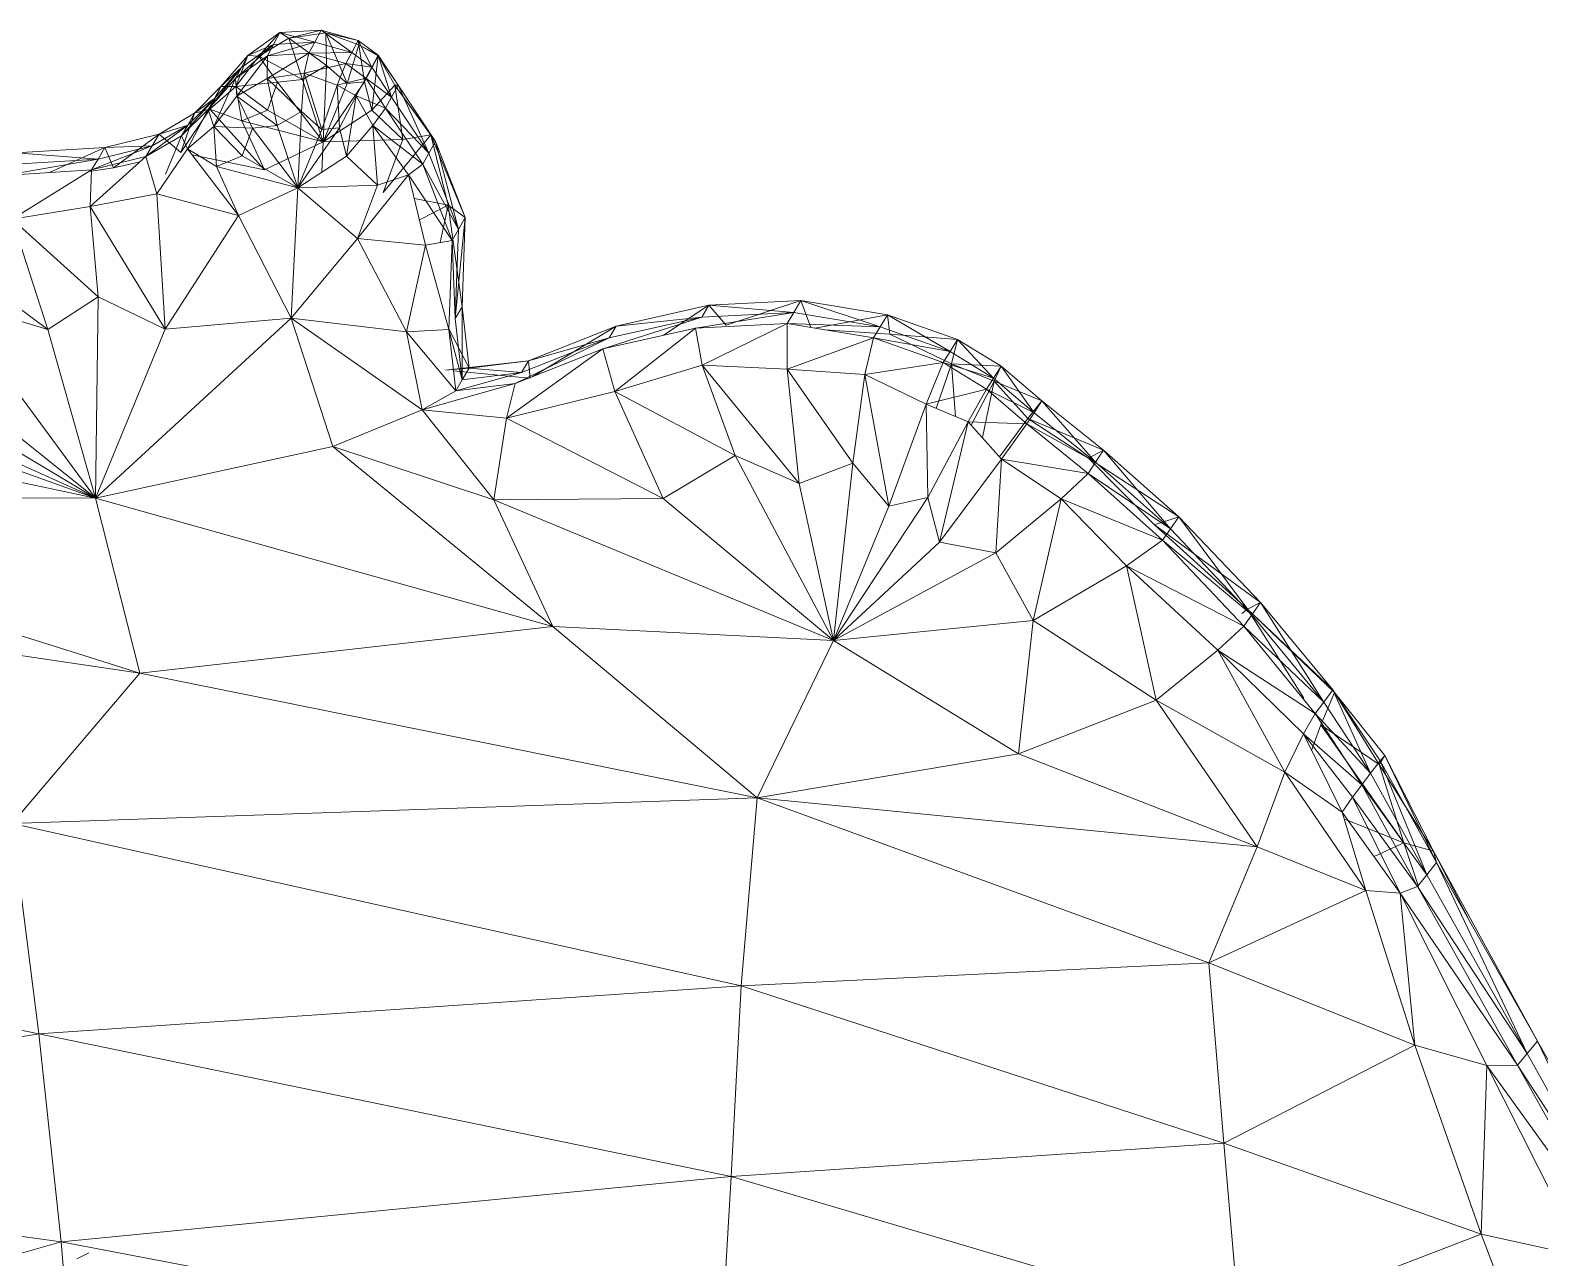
# Model space of a CAD drawing. Header units: millimetres. Extents: x -8546 to 211781, y -3000 to 31870.
# Drawn here: x -4238.7 to -4166, y 3037.6 to 3096.6 of the extents above; entities that cross this region are included whole.
import ezdxf

# ---------------------------------------------------------------- set-up
doc = ezdxf.new("R2010")
doc.units = ezdxf.units.MM
doc.layers.add('G-IMPT', color=8, linetype='Continuous', lineweight=9)
doc.layers.add('I-FURN', color=30, linetype='Continuous', lineweight=9)

# ---------------------------------------------------------------- blocks, each defined once
blk = doc.blocks.new('Artificial banana plant 1500mm - Family 4__C1-728657-Begane grond')
at = {"layer": 'G-IMPT'}
for p, q in [((186.118, 439.642), (184.58, 438.534)), ((186.118, 439.642), (184.58, 438.534)), ((186.118, 439.642), (185.097, 438.511)), ((186.118, 439.642), (185.097, 438.511)), ((186.547, 439.374), (185.097, 438.511)), ((186.547, 439.374), (185.097, 438.511)), ((186.118, 439.642), (185.809, 439.067)), ((186.118, 439.642), (185.809, 439.067)), ((188.102, 439.759), (186.118, 439.642)), ((188.102, 439.759), (186.118, 439.642)), ((187.794, 439.184), (186.118, 439.642)), ((187.794, 439.184), (186.118, 439.642)), ((186.118, 439.642), (186.547, 439.374)), ((186.118, 439.642), (186.547, 439.374)), ((188.102, 439.759), (186.547, 439.374)), ((188.102, 439.759), (186.547, 439.374)), ((188.324, 439.633), (186.547, 439.374)), ((188.324, 439.633), (186.547, 439.374)), ((186.547, 439.374), (188.351, 438.065)), ((186.547, 439.374), (188.351, 438.065)), ((186.547, 439.374), (187.197, 437.386)), ((186.547, 439.374), (187.197, 437.386)), ((188.102, 439.759), (187.794, 439.184)), ((188.102, 439.759), (187.794, 439.184)), ((189.888, 439.265), (188.102, 439.759)), ((189.888, 439.265), (188.102, 439.759)), ((189.579, 438.691), (188.102, 439.759)), ((189.579, 438.691), (188.102, 439.759)), ((188.102, 439.759), (188.324, 439.633)), ((188.102, 439.759), (188.324, 439.633)), ((189.888, 439.265), (188.324, 439.633)), ((189.888, 439.265), (188.324, 439.633)), ((189.911, 439.046), (188.324, 439.633)), ((189.911, 439.046), (188.324, 439.633)), ((188.324, 439.633), (189.343, 437.2)), ((188.324, 439.633), (189.343, 437.2)), ((188.324, 439.633), (188.351, 438.065)), ((188.324, 439.633), (188.351, 438.065)), ((189.888, 439.265), (189.579, 438.691)), ((189.888, 439.265), (189.579, 438.691)), ((190.843, 438.557), (189.888, 439.265)), ((190.843, 438.557), (189.888, 439.265)), ((190.533, 437.982), (189.888, 439.265)), ((190.533, 437.982), (189.888, 439.265)), ((189.888, 439.265), (189.911, 439.046)), ((189.888, 439.265), (189.911, 439.046)), ((184.58, 438.534), (183.279, 437.043)), ((184.58, 438.534), (183.279, 437.043)), ((183.978, 437.43), (185.809, 439.067)), ((183.978, 437.43), (185.809, 439.067)), ((183.978, 437.43), (185.522, 438.532)), ((183.978, 437.43), (185.522, 438.532)), ((184.58, 438.534), (184.003, 437.055)), ((184.58, 438.534), (184.003, 437.055)), ((185.522, 438.532), (184.042, 436.578)), ((185.522, 438.532), (184.042, 436.578)), ((184.268, 437.963), (185.809, 439.067)), ((185.809, 439.067), (184.268, 437.963)), ((184.58, 438.534), (184.268, 437.963)), ((184.58, 438.534), (184.268, 437.963)), ((185.809, 439.067), (184.58, 438.534)), ((185.809, 439.067), (184.58, 438.534)), ((184.58, 438.534), (185.097, 438.511)), ((184.58, 438.534), (185.097, 438.511)), ((187.507, 438.649), (185.5, 437.438)), ((187.507, 438.649), (185.5, 437.438)), ((185.522, 438.532), (185.5, 437.438)), ((185.522, 438.532), (185.5, 437.438)), ((185.522, 438.532), (187.794, 439.184)), ((185.522, 438.532), (187.794, 439.184)), ((185.809, 439.067), (185.522, 438.532)), ((185.809, 439.067), (185.522, 438.532)), ((185.522, 438.532), (187.507, 438.649)), ((185.522, 438.532), (187.507, 438.649)), ((185.809, 439.067), (187.794, 439.184)), ((187.794, 439.184), (185.809, 439.067)), ((187.507, 438.649), (187.279, 437.693)), ((187.507, 438.649), (187.279, 437.693)), ((187.794, 439.184), (187.507, 438.649)), ((187.794, 439.184), (187.507, 438.649)), ((187.507, 438.649), (189.579, 438.691)), ((187.507, 438.649), (189.579, 438.691)), ((187.507, 438.649), (189.292, 438.157)), ((187.507, 438.649), (189.292, 438.157)), ((187.794, 439.184), (189.579, 438.691)), ((189.579, 438.691), (187.794, 439.184)), ((189.579, 438.691), (189.292, 438.157)), ((189.579, 438.691), (189.292, 438.157)), ((189.911, 439.046), (189.343, 437.2)), ((189.911, 439.046), (189.343, 437.2)), ((189.579, 438.691), (190.533, 437.982)), ((190.533, 437.982), (189.579, 438.691)), ((190.843, 438.557), (189.911, 439.046)), ((190.843, 438.557), (189.911, 439.046)), ((190.838, 438.531), (189.911, 439.046)), ((190.838, 438.531), (189.911, 439.046)), ((189.911, 439.046), (190.182, 437.268)), ((189.911, 439.046), (190.182, 437.268)), ((190.838, 438.531), (190.182, 437.268)), ((190.838, 438.531), (190.182, 437.268)), ((190.843, 438.557), (190.533, 437.982)), ((190.843, 438.557), (190.533, 437.982)), ((190.838, 438.531), (190.535, 435.904)), ((190.838, 438.531), (190.535, 435.904)), ((190.843, 438.557), (190.838, 438.531)), ((190.843, 438.557), (190.838, 438.531)), ((191.803, 437.112), (190.838, 438.531)), ((191.803, 437.112), (190.838, 438.531)), ((191.647, 437.107), (190.838, 438.531)), ((191.647, 437.107), (190.838, 438.531)), ((191.803, 437.112), (190.843, 438.557)), ((191.803, 437.112), (190.843, 438.557)), ((191.491, 436.541), (190.843, 438.557)), ((191.491, 436.541), (190.843, 438.557)), ((182.67, 435.944), (184.268, 437.963)), ((182.67, 435.944), (184.268, 437.963)), ((182.964, 436.473), (184.268, 437.963)), ((184.268, 437.963), (182.964, 436.473)), ((184.268, 437.963), (183.279, 437.043)), ((184.268, 437.963), (183.279, 437.043)), ((184.268, 437.963), (183.978, 437.43)), ((184.268, 437.963), (183.978, 437.43)), ((185.097, 438.511), (184.003, 437.055)), ((185.097, 438.511), (184.003, 437.055)), ((185.097, 438.511), (187.197, 437.386)), ((185.097, 438.511), (187.197, 437.386)), ((185.097, 438.511), (186.007, 437.251)), ((185.097, 438.511), (186.007, 437.251)), ((188.351, 438.065), (187.197, 437.386)), ((188.351, 438.065), (187.197, 437.386)), ((189.292, 438.157), (187.279, 437.693)), ((189.292, 438.157), (187.279, 437.693)), ((188.351, 438.065), (188.204, 434.386)), ((188.351, 438.065), (188.204, 434.386)), ((189.343, 437.2), (188.351, 438.065)), ((189.343, 437.2), (188.351, 438.065)), ((189.292, 438.157), (188.865, 437.11)), ((189.292, 438.157), (188.865, 437.11)), ((189.292, 438.157), (190.533, 437.982)), ((189.292, 438.157), (190.533, 437.982)), ((189.292, 438.157), (190.245, 437.451)), ((189.292, 438.157), (190.245, 437.451)), ((190.533, 437.982), (190.245, 437.451)), ((190.533, 437.982), (190.245, 437.451)), ((190.533, 437.982), (191.491, 436.541)), ((191.491, 436.541), (190.533, 437.982)), ((182.67, 435.944), (183.978, 437.43)), ((182.67, 435.944), (183.978, 437.43)), ((183.978, 437.43), (182.937, 435.132)), ((183.978, 437.43), (182.937, 435.132)), ((183.978, 437.43), (184.042, 436.578)), ((183.978, 437.43), (184.042, 436.578)), ((184.003, 437.055), (186.007, 437.251)), ((184.003, 437.055), (186.007, 437.251)), ((184.042, 436.578), (185.5, 437.438)), ((184.042, 436.578), (185.5, 437.438)), ((185.5, 437.438), (187.279, 437.693)), ((185.5, 437.438), (187.279, 437.693)), ((185.5, 437.438), (185.988, 435.176)), ((185.5, 437.438), (185.988, 435.176)), ((185.5, 437.438), (187.147, 435.851)), ((185.5, 437.438), (187.147, 435.851)), ((186.007, 437.251), (185.526, 435.916)), ((186.007, 437.251), (185.526, 435.916)), ((187.197, 437.386), (186.007, 437.251)), ((187.197, 437.386), (186.007, 437.251)), ((186.007, 437.251), (188.204, 434.386)), ((186.007, 437.251), (188.204, 434.386)), ((187.279, 437.693), (187.147, 435.851)), ((187.279, 437.693), (187.147, 435.851)), ((187.197, 437.386), (188.204, 434.386)), ((187.197, 437.386), (188.204, 434.386)), ((187.279, 437.693), (188.865, 437.11)), ((187.279, 437.693), (188.865, 437.11)), ((187.279, 437.693), (188.135, 434.986)), ((187.279, 437.693), (188.135, 434.986)), ((188.865, 437.11), (188.135, 434.986)), ((188.865, 437.11), (188.135, 434.986)), ((190.182, 437.268), (188.204, 434.386)), ((190.182, 437.268), (188.204, 434.386)), ((189.343, 437.2), (188.204, 434.386)), ((189.343, 437.2), (188.204, 434.386)), ((190.245, 437.451), (188.865, 437.11)), ((190.245, 437.451), (188.865, 437.11)), ((188.865, 437.11), (189.789, 436.596)), ((188.865, 437.11), (189.789, 436.596)), ((188.865, 437.11), (188.976, 435.057)), ((188.865, 437.11), (188.976, 435.057)), ((190.182, 437.268), (189.343, 437.2)), ((190.182, 437.268), (189.343, 437.2)), ((190.245, 437.451), (189.789, 436.596)), ((190.245, 437.451), (189.789, 436.596)), ((190.535, 435.904), (190.182, 437.268)), ((190.535, 435.904), (190.182, 437.268)), ((190.245, 437.451), (191.491, 436.541)), ((190.245, 437.451), (191.491, 436.541)), ((190.245, 437.451), (191.201, 436.008)), ((190.245, 437.451), (191.201, 436.008)), ((191.647, 437.107), (190.535, 435.904)), ((191.647, 437.107), (190.535, 435.904)), ((191.803, 437.112), (191.491, 436.541)), ((191.803, 437.112), (191.491, 436.541)), ((191.803, 437.112), (191.647, 437.107)), ((191.803, 437.112), (191.647, 437.107)), ((193.601, 434.409), (191.647, 437.107)), ((193.601, 434.409), (191.647, 437.107)), ((193.372, 434.728), (191.647, 437.107)), ((193.372, 434.728), (191.647, 437.107)), ((191.647, 437.107), (192.029, 434.505)), ((191.647, 437.107), (192.029, 434.505)), ((193.601, 434.409), (191.803, 437.112)), ((193.601, 434.409), (191.803, 437.112)), ((193.285, 433.836), (191.803, 437.112)), ((193.285, 433.836), (191.803, 437.112)), ((181.391, 434.672), (182.964, 436.473)), ((181.391, 434.672), (182.964, 436.473)), ((181.688, 435.196), (182.964, 436.473)), ((182.964, 436.473), (181.688, 435.196)), ((183.279, 437.043), (182.007, 435.764)), ((183.279, 437.043), (182.007, 435.764)), ((182.964, 436.473), (182.007, 435.764)), ((182.964, 436.473), (182.007, 435.764)), ((182.964, 436.473), (182.67, 435.944)), ((182.964, 436.473), (182.67, 435.944)), ((184.003, 437.055), (182.742, 435.962)), ((184.003, 437.055), (182.742, 435.962)), ((183.279, 437.043), (182.742, 435.962)), ((183.279, 437.043), (182.742, 435.962)), ((182.937, 435.132), (184.042, 436.578)), ((182.937, 435.132), (184.042, 436.578)), ((183.279, 437.043), (182.964, 436.473)), ((183.279, 437.043), (182.964, 436.473)), ((183.279, 437.043), (184.003, 437.055)), ((183.279, 437.043), (184.003, 437.055)), ((184.003, 437.055), (185.526, 435.916)), ((184.003, 437.055), (185.526, 435.916)), ((184.003, 437.055), (184.293, 435.392)), ((184.003, 437.055), (184.293, 435.392)), ((184.042, 436.578), (184.794, 435.043)), ((184.042, 436.578), (184.794, 435.043)), ((184.042, 436.578), (185.988, 435.176)), ((184.042, 436.578), (185.988, 435.176)), ((189.789, 436.596), (188.976, 435.057)), ((189.789, 436.596), (188.976, 435.057)), ((189.789, 436.596), (189.321, 433.696)), ((189.789, 436.596), (189.321, 433.696)), ((191.201, 436.008), (189.789, 436.596)), ((191.201, 436.008), (189.789, 436.596)), ((189.789, 436.596), (190.592, 435.174)), ((189.789, 436.596), (190.592, 435.174)), ((191.491, 436.541), (191.201, 436.008)), ((191.491, 436.541), (191.201, 436.008)), ((191.491, 436.541), (193.285, 433.836)), ((193.285, 433.836), (191.491, 436.541)), ((182.007, 435.764), (180.302, 434.76)), ((182.007, 435.764), (180.302, 434.76)), ((182.742, 435.962), (181.356, 433.876)), ((182.742, 435.962), (181.356, 433.876)), ((182.007, 435.764), (181.356, 433.876)), ((182.007, 435.764), (181.356, 433.876)), ((181.391, 434.672), (182.67, 435.944)), ((181.391, 434.672), (182.67, 435.944)), ((182.67, 435.944), (181.665, 434.05)), ((182.67, 435.944), (181.665, 434.05)), ((182.007, 435.764), (181.688, 435.196)), ((182.007, 435.764), (181.688, 435.196)), ((182.007, 435.764), (182.742, 435.962)), ((182.007, 435.764), (182.742, 435.962)), ((182.67, 435.944), (182.937, 435.132)), ((182.67, 435.944), (182.937, 435.132)), ((182.742, 435.962), (184.293, 435.392)), ((182.742, 435.962), (184.293, 435.392)), ((182.742, 435.962), (185.374, 433.033)), ((182.742, 435.962), (185.374, 433.033)), ((185.526, 435.916), (184.293, 435.392)), ((185.526, 435.916), (184.293, 435.392)), ((185.526, 435.916), (188.204, 434.386)), ((185.526, 435.916), (188.204, 434.386)), ((185.988, 435.176), (187.147, 435.851)), ((185.988, 435.176), (187.147, 435.851)), ((187.147, 435.851), (186.978, 432.179)), ((187.147, 435.851), (186.978, 432.179)), ((187.147, 435.851), (188.135, 434.986)), ((187.147, 435.851), (188.135, 434.986)), ((190.535, 435.904), (188.204, 434.386)), ((190.535, 435.904), (188.204, 434.386)), ((192.029, 434.505), (190.535, 435.904)), ((192.029, 434.505), (190.535, 435.904)), ((191.201, 436.008), (190.592, 435.174)), ((191.201, 436.008), (190.592, 435.174)), ((191.201, 436.008), (193.285, 433.836)), ((191.201, 436.008), (193.285, 433.836)), ((191.201, 436.008), (192.992, 433.305)), ((191.201, 436.008), (192.992, 433.305)), ((179.672, 433.678), (181.688, 435.196)), ((179.672, 433.678), (181.688, 435.196)), ((179.972, 434.199), (181.688, 435.196)), ((181.688, 435.196), (179.972, 434.199)), ((181.688, 435.196), (180.302, 434.76)), ((181.688, 435.196), (180.302, 434.76)), ((181.688, 435.196), (181.391, 434.672)), ((181.688, 435.196), (181.391, 434.672)), ((181.665, 434.05), (182.937, 435.132)), ((181.665, 434.05), (182.937, 435.132)), ((182.937, 435.132), (183.062, 433.2)), ((182.937, 435.132), (183.062, 433.2)), ((182.937, 435.132), (184.303, 433.714)), ((182.937, 435.132), (184.303, 433.714)), ((182.937, 435.132), (184.794, 435.043)), ((182.937, 435.132), (184.794, 435.043)), ((184.293, 435.392), (185.374, 433.033)), ((184.293, 435.392), (185.374, 433.033)), ((184.293, 435.392), (188.204, 434.386)), ((184.293, 435.392), (188.204, 434.386)), ((184.303, 433.714), (184.794, 435.043)), ((184.303, 433.714), (184.794, 435.043)), ((184.794, 435.043), (185.988, 435.176)), ((184.794, 435.043), (185.988, 435.176)), ((184.794, 435.043), (186.978, 432.179)), ((184.794, 435.043), (186.978, 432.179)), ((185.988, 435.176), (186.978, 432.179)), ((185.988, 435.176), (186.978, 432.179)), ((188.976, 435.057), (186.978, 432.179)), ((188.976, 435.057), (186.978, 432.179)), ((188.135, 434.986), (186.978, 432.179)), ((188.135, 434.986), (186.978, 432.179)), ((188.135, 434.986), (188.976, 435.057)), ((188.135, 434.986), (188.976, 435.057)), ((188.976, 435.057), (189.321, 433.696)), ((188.976, 435.057), (189.321, 433.696)), ((190.592, 435.174), (189.321, 433.696)), ((190.592, 435.174), (189.321, 433.696)), ((192.992, 433.305), (190.592, 435.174)), ((192.992, 433.305), (190.592, 435.174)), ((190.592, 435.174), (192.305, 432.799)), ((190.592, 435.174), (192.305, 432.799)), ((190.592, 435.174), (190.809, 432.303)), ((190.592, 435.174), (190.809, 432.303)), ((177.062, 433.041), (179.972, 434.199)), ((177.062, 433.041), (179.972, 434.199)), ((177.372, 433.556), (179.972, 434.199)), ((179.972, 434.199), (177.372, 433.556)), ((180.302, 434.76), (177.702, 434.109)), ((180.302, 434.76), (177.702, 434.109)), ((179.972, 434.199), (177.702, 434.109)), ((179.972, 434.199), (177.702, 434.109)), ((180.302, 434.76), (178.112, 433.134)), ((180.302, 434.76), (178.112, 433.134)), ((179.672, 433.678), (181.391, 434.672)), ((179.672, 433.678), (181.391, 434.672)), ((179.972, 434.199), (179.672, 433.678)), ((179.972, 434.199), (179.672, 433.678)), ((180.302, 434.76), (179.972, 434.199)), ((180.302, 434.76), (179.972, 434.199)), ((180.302, 434.76), (181.356, 433.876)), ((180.302, 434.76), (181.356, 433.876)), ((181.391, 434.672), (180.608, 432.835)), ((181.391, 434.672), (180.608, 432.835)), ((181.391, 434.672), (181.665, 434.05)), ((181.391, 434.672), (181.665, 434.05)), ((185.374, 433.033), (188.204, 434.386)), ((185.374, 433.033), (188.204, 434.386)), ((188.139, 432.931), (188.204, 434.386)), ((188.139, 432.931), (188.204, 434.386)), ((192.029, 434.505), (188.204, 434.386)), ((192.029, 434.505), (188.204, 434.386)), ((193.372, 434.728), (191.084, 431.948)), ((193.372, 434.728), (191.084, 431.948)), ((191.084, 431.948), (192.029, 434.505)), ((191.084, 431.948), (192.029, 434.505)), ((193.372, 434.728), (192.029, 434.505)), ((193.372, 434.728), (192.029, 434.505)), ((193.601, 434.409), (193.285, 433.836)), ((193.601, 434.409), (193.285, 433.836)), ((193.601, 434.409), (193.372, 434.728)), ((193.601, 434.409), (193.372, 434.728)), ((195.027, 430.747), (193.372, 434.728)), ((195.027, 430.747), (193.372, 434.728)), ((194.209, 431.344), (193.372, 434.728)), ((194.209, 431.344), (193.372, 434.728)), ((195.027, 430.747), (193.601, 434.409)), ((195.027, 430.747), (193.601, 434.409)), ((194.706, 430.177), (193.601, 434.409)), ((194.706, 430.177), (193.601, 434.409)), ((172.842, 432.771), (177.372, 433.556)), ((172.842, 432.771), (177.372, 433.556)), ((173.112, 433.292), (177.372, 433.556)), ((177.372, 433.556), (173.112, 433.292)), ((177.702, 434.109), (173.412, 433.853)), ((177.702, 434.109), (173.412, 433.853)), ((177.372, 433.556), (173.412, 433.853)), ((177.372, 433.556), (173.412, 433.853)), ((177.702, 434.109), (175.039, 432.912)), ((177.702, 434.109), (175.039, 432.912)), ((179.672, 433.678), (176.992, 431.268)), ((179.672, 433.678), (176.992, 431.268)), ((177.062, 433.041), (179.672, 433.678)), ((177.062, 433.041), (179.672, 433.678)), ((177.372, 433.556), (177.062, 433.041)), ((177.372, 433.556), (177.062, 433.041)), ((177.702, 434.109), (177.372, 433.556)), ((177.702, 434.109), (177.372, 433.556)), ((177.702, 434.109), (178.112, 433.134)), ((177.702, 434.109), (178.112, 433.134)), ((179.672, 433.678), (180.202, 431.883)), ((179.672, 433.678), (180.202, 431.883)), ((180.202, 431.883), (181.665, 434.05)), ((180.202, 431.883), (181.665, 434.05)), ((181.665, 434.05), (184.131, 430.841)), ((181.665, 434.05), (184.131, 430.841)), ((181.665, 434.05), (183.062, 433.2)), ((181.665, 434.05), (183.062, 433.2)), ((181.883, 433.766), (185.374, 433.033)), ((181.883, 433.766), (185.374, 433.033)), ((183.062, 433.2), (184.303, 433.714)), ((183.062, 433.2), (184.303, 433.714)), ((184.303, 433.714), (186.978, 432.179)), ((184.303, 433.714), (186.978, 432.179)), ((189.321, 433.696), (186.978, 432.179)), ((189.321, 433.696), (186.978, 432.179)), ((189.321, 433.696), (190.809, 432.303)), ((189.321, 433.696), (190.809, 432.303)), ((193.285, 433.836), (192.992, 433.305)), ((193.285, 433.836), (192.992, 433.305)), ((193.285, 433.836), (194.706, 430.177)), ((194.706, 430.177), (193.285, 433.836)), ((172.842, 432.771), (177.062, 433.041)), ((172.842, 432.771), (177.062, 433.041)), ((177.062, 433.041), (173.232, 430.667)), ((177.062, 433.041), (173.232, 430.667)), ((178.112, 433.134), (176.926, 432.957)), ((178.112, 433.134), (176.926, 432.957)), ((177.062, 433.041), (176.992, 431.268)), ((177.062, 433.041), (176.992, 431.268)), ((179.394, 433.428), (178.112, 433.134)), ((179.394, 433.428), (178.112, 433.134)), ((184.131, 430.841), (183.062, 433.2)), ((184.131, 430.841), (183.062, 433.2)), ((183.062, 433.2), (186.978, 432.179)), ((183.062, 433.2), (186.978, 432.179)), ((192.305, 432.799), (189.848, 429.744)), ((192.305, 432.799), (189.848, 429.744)), ((192.305, 432.799), (190.809, 432.303)), ((192.305, 432.799), (190.809, 432.303)), ((192.992, 433.305), (192.305, 432.799)), ((192.992, 433.305), (192.305, 432.799)), ((194.407, 429.648), (192.305, 432.799)), ((194.407, 429.648), (192.305, 432.799)), ((192.305, 432.799), (193.126, 429.421)), ((192.305, 432.799), (193.126, 429.421)), ((192.992, 433.305), (194.706, 430.177)), ((192.992, 433.305), (194.706, 430.177)), ((192.992, 433.305), (194.407, 429.648)), ((192.992, 433.305), (194.407, 429.648)), ((184.131, 430.841), (186.978, 432.179)), ((184.131, 430.841), (186.978, 432.179)), ((186.658, 425.907), (186.978, 432.179)), ((186.658, 425.907), (186.978, 432.179)), ((190.809, 432.303), (186.978, 432.179)), ((190.809, 432.303), (186.978, 432.179)), ((189.848, 429.744), (186.978, 432.179)), ((189.848, 429.744), (186.978, 432.179)), ((190.809, 432.303), (189.848, 429.744)), ((190.809, 432.303), (189.848, 429.744)), ((176.992, 431.268), (180.202, 431.883)), ((176.992, 431.268), (180.202, 431.883)), ((180.202, 431.883), (180.602, 425.371)), ((180.202, 431.883), (180.602, 425.371)), ((180.202, 431.883), (184.131, 430.841)), ((180.202, 431.883), (184.131, 430.841)), ((194.209, 431.344), (192.582, 431.658)), ((194.209, 431.344), (192.582, 431.658)), ((194.209, 431.344), (192.832, 430.633)), ((194.209, 431.344), (192.832, 430.633)), ((193.824, 429.545), (194.209, 431.344)), ((193.824, 429.545), (194.209, 431.344)), ((194.879, 426.448), (194.209, 431.344)), ((194.879, 426.448), (194.209, 431.344)), ((195.027, 430.747), (194.209, 431.344)), ((195.027, 430.747), (194.209, 431.344)), ((167.162, 431.152), (174.962, 425.36)), ((167.162, 431.152), (174.962, 425.36)), ((173.232, 430.667), (176.992, 431.268)), ((173.232, 430.667), (176.992, 431.268)), ((173.232, 430.667), (174.962, 425.36)), ((173.232, 430.667), (174.962, 425.36)), ((173.232, 430.667), (177.372, 426.933)), ((173.232, 430.667), (177.372, 426.933)), ((176.992, 431.268), (177.372, 426.933)), ((176.992, 431.268), (177.372, 426.933)), ((176.992, 431.268), (180.602, 425.371)), ((176.992, 431.268), (180.602, 425.371)), ((180.602, 425.371), (184.131, 430.841)), ((180.602, 425.371), (184.131, 430.841)), ((184.131, 430.841), (186.658, 425.907)), ((184.131, 430.841), (186.658, 425.907)), ((194.552, 425.881), (195.027, 430.747)), ((194.552, 425.881), (195.027, 430.747)), ((195.027, 430.747), (194.706, 430.177)), ((195.027, 430.747), (194.706, 430.177)), ((194.879, 426.448), (195.027, 430.747)), ((194.879, 426.448), (195.027, 430.747)), ((194.706, 430.177), (194.407, 429.648)), ((194.706, 430.177), (194.407, 429.648)), ((194.706, 430.177), (194.552, 425.881)), ((194.552, 425.881), (194.706, 430.177)), ((189.848, 429.744), (186.658, 425.907)), ((189.848, 429.744), (186.658, 425.907)), ((193.126, 429.421), (189.848, 429.744)), ((193.126, 429.421), (189.848, 429.744)), ((192.212, 425.245), (189.848, 429.744)), ((192.212, 425.245), (189.848, 429.744)), ((193.126, 429.421), (192.212, 425.245)), ((193.126, 429.421), (192.212, 425.245)), ((194.407, 429.648), (193.126, 429.421)), ((194.407, 429.648), (193.126, 429.421)), ((194.248, 425.352), (193.126, 429.421)), ((194.248, 425.352), (193.126, 429.421)), ((194.407, 429.648), (194.248, 425.352)), ((194.407, 429.648), (194.248, 425.352)), ((194.407, 429.648), (194.552, 425.881)), ((194.407, 429.648), (194.552, 425.881)), ((160.552, 427.186), (177.252, 417.251)), ((160.552, 427.186), (177.252, 417.251)), ((174.962, 425.36), (177.372, 426.933)), ((174.962, 425.36), (177.372, 426.933)), ((177.372, 426.933), (177.252, 417.251)), ((177.372, 426.933), (177.252, 417.251)), ((177.372, 426.933), (180.602, 425.371)), ((177.372, 426.933), (180.602, 425.371)), ((151.462, 426.422), (177.252, 417.251)), ((151.462, 426.422), (177.252, 417.251)), ((170.212, 426.783), (174.962, 425.36)), ((170.212, 426.783), (174.962, 425.36)), ((170.212, 426.783), (177.252, 417.251)), ((170.212, 426.783), (177.252, 417.251)), ((194.879, 426.448), (194.552, 425.881)), ((194.879, 426.448), (194.552, 425.881)), ((195.213, 423.497), (194.879, 426.448)), ((195.213, 423.497), (194.879, 426.448)), ((194.881, 422.931), (194.879, 426.448)), ((194.881, 422.931), (194.879, 426.448)), ((206.746, 426.527), (202.293, 425.519)), ((206.746, 426.527), (202.293, 425.519)), ((206.746, 426.527), (204.561, 425.08)), ((206.746, 426.527), (204.561, 425.08)), ((206.746, 426.527), (206.41, 425.957)), ((206.746, 426.527), (206.41, 425.957)), ((211.177, 426.747), (206.746, 426.527)), ((211.177, 426.747), (206.746, 426.527)), ((210.835, 426.177), (206.746, 426.527)), ((210.835, 426.177), (206.746, 426.527)), ((206.746, 426.527), (207.576, 425.563)), ((206.746, 426.527), (207.576, 425.563)), ((211.177, 426.747), (207.576, 425.563)), ((211.177, 426.747), (207.576, 425.563)), ((211.177, 426.747), (210.835, 426.177)), ((211.177, 426.747), (210.835, 426.177)), ((215.335, 426.065), (211.177, 426.747)), ((215.335, 426.065), (211.177, 426.747)), ((214.987, 425.492), (211.177, 426.747)), ((214.987, 425.492), (211.177, 426.747)), ((211.177, 426.747), (211.655, 425.455)), ((211.177, 426.747), (211.655, 425.455)), ((158.792, 425.49), (177.252, 417.251)), ((158.792, 425.49), (177.252, 417.251)), ((166.902, 425.522), (177.252, 417.251)), ((166.902, 425.522), (177.252, 417.251)), ((186.658, 425.907), (177.252, 417.251)), ((186.658, 425.907), (177.252, 417.251)), ((180.602, 425.371), (186.658, 425.907)), ((180.602, 425.371), (186.658, 425.907)), ((192.212, 425.245), (186.658, 425.907)), ((192.212, 425.245), (186.658, 425.907)), ((192.954, 421.491), (186.658, 425.907)), ((192.954, 421.491), (186.658, 425.907)), ((186.658, 425.907), (188.664, 419.736)), ((186.658, 425.907), (188.664, 419.736)), ((194.552, 425.881), (194.881, 422.931)), ((194.881, 422.931), (194.552, 425.881)), ((202.293, 425.519), (198.067, 423.848)), ((202.293, 425.519), (198.067, 423.848)), ((202.293, 425.519), (198.276, 423.09)), ((202.293, 425.519), (198.276, 423.09)), ((201.648, 424.422), (206.41, 425.957)), ((201.648, 424.422), (206.41, 425.957)), ((201.959, 424.952), (206.41, 425.957)), ((206.41, 425.957), (201.959, 424.952)), ((202.293, 425.519), (201.959, 424.952)), ((202.293, 425.519), (201.959, 424.952)), ((206.41, 425.957), (202.293, 425.519)), ((206.41, 425.957), (202.293, 425.519)), ((206.096, 425.427), (210.835, 426.177)), ((206.096, 425.427), (210.835, 426.177)), ((206.096, 425.427), (210.517, 425.643)), ((206.096, 425.427), (210.517, 425.643)), ((206.41, 425.957), (210.835, 426.177)), ((210.835, 426.177), (206.41, 425.957)), ((210.517, 425.643), (206.423, 423.637)), ((210.517, 425.643), (206.423, 423.637)), ((210.517, 425.643), (210.507, 423.457)), ((210.517, 425.643), (210.507, 423.457)), ((210.835, 426.177), (210.517, 425.643)), ((210.835, 426.177), (210.517, 425.643)), ((210.517, 425.643), (214.987, 425.492)), ((210.517, 425.643), (214.987, 425.492)), ((210.517, 425.643), (214.662, 424.959)), ((210.517, 425.643), (214.662, 424.959)), ((210.835, 426.177), (214.987, 425.492)), ((214.987, 425.492), (210.835, 426.177)), ((215.335, 426.065), (211.856, 425.422)), ((215.335, 426.065), (211.856, 425.422)), ((214.987, 425.492), (214.662, 424.959)), ((214.987, 425.492), (214.662, 424.959)), ((215.335, 426.065), (214.987, 425.492)), ((215.335, 426.065), (214.987, 425.492)), ((214.987, 425.492), (218.352, 424.301)), ((218.352, 424.301), (214.987, 425.492)), ((218.707, 424.876), (215.335, 426.065)), ((218.707, 424.876), (215.335, 426.065)), ((218.352, 424.301), (215.335, 426.065)), ((218.352, 424.301), (215.335, 426.065)), ((215.335, 426.065), (215.445, 425.126)), ((215.335, 426.065), (215.445, 425.126)), ((174.962, 425.36), (177.252, 417.251)), ((174.962, 425.36), (177.252, 417.251)), ((180.602, 425.371), (177.252, 417.251)), ((180.602, 425.371), (177.252, 417.251)), ((194.248, 425.352), (192.212, 425.245)), ((194.248, 425.352), (192.212, 425.245)), ((194.572, 422.403), (192.212, 425.245)), ((194.572, 422.403), (192.212, 425.245)), ((192.212, 425.245), (192.954, 421.491)), ((192.212, 425.245), (192.954, 421.491)), ((194.248, 425.352), (194.881, 422.931)), ((194.248, 425.352), (194.881, 422.931)), ((194.248, 425.352), (194.572, 422.403)), ((194.248, 425.352), (194.572, 422.403)), ((195.213, 423.497), (194.253, 425.352)), ((195.213, 423.497), (194.253, 425.352)), ((197.423, 422.753), (201.959, 424.952)), ((197.423, 422.753), (201.959, 424.952)), ((197.734, 423.282), (201.959, 424.952)), ((201.959, 424.952), (197.734, 423.282)), ((201.959, 424.952), (198.067, 423.848)), ((201.959, 424.952), (198.067, 423.848)), ((201.648, 424.422), (206.096, 425.427)), ((201.648, 424.422), (206.096, 425.427)), ((206.096, 425.427), (202.224, 422.369)), ((206.096, 425.427), (202.224, 422.369)), ((206.096, 425.427), (206.423, 423.637)), ((206.096, 425.427), (206.423, 423.637)), ((214.662, 424.959), (210.507, 423.457)), ((214.662, 424.959), (210.507, 423.457)), ((215.445, 425.126), (212.33, 425.344)), ((215.445, 425.126), (212.33, 425.344)), ((214.662, 424.959), (214.254, 423.188)), ((214.662, 424.959), (214.254, 423.188)), ((214.662, 424.959), (218.352, 424.301)), ((214.662, 424.959), (218.352, 424.301)), ((214.662, 424.959), (218.019, 423.766)), ((214.662, 424.959), (218.019, 423.766)), ((218.707, 424.876), (215.445, 425.126)), ((218.707, 424.876), (215.445, 425.126)), ((218.416, 423.713), (215.445, 425.126)), ((218.416, 423.713), (215.445, 425.126)), ((218.707, 424.876), (218.352, 424.301)), ((218.707, 424.876), (218.352, 424.301)), ((218.707, 424.876), (218.416, 423.713)), ((218.707, 424.876), (218.416, 423.713)), ((220.798, 423.598), (218.707, 424.876)), ((220.798, 423.598), (218.707, 424.876)), ((220.435, 423.023), (218.707, 424.876)), ((220.435, 423.023), (218.707, 424.876)), ((201.648, 424.422), (197.018, 421.1)), ((201.648, 424.422), (197.018, 421.1)), ((197.423, 422.753), (201.648, 424.422)), ((197.423, 422.753), (201.648, 424.422)), ((201.648, 424.422), (202.224, 422.369)), ((201.648, 424.422), (202.224, 422.369)), ((218.352, 424.301), (218.019, 423.766)), ((218.352, 424.301), (218.019, 423.766)), ((218.352, 424.301), (220.435, 423.023)), ((220.435, 423.023), (218.352, 424.301)), ((198.067, 423.848), (194.076, 423.406)), ((198.067, 423.848), (194.076, 423.406)), ((195.213, 423.497), (194.076, 423.406)), ((195.213, 423.497), (194.076, 423.406)), ((198.099, 423.021), (194.466, 423.368)), ((198.099, 423.021), (194.466, 423.368)), ((195.213, 423.497), (194.881, 422.931)), ((195.213, 423.497), (194.881, 422.931)), ((198.067, 423.848), (195.213, 423.497)), ((198.067, 423.848), (195.213, 423.497)), ((197.734, 423.282), (195.213, 423.497)), ((197.734, 423.282), (195.213, 423.497)), ((198.067, 423.848), (197.734, 423.282)), ((198.067, 423.848), (197.734, 423.282)), ((198.067, 423.848), (198.152, 423.015)), ((198.067, 423.848), (198.152, 423.015)), ((202.224, 422.369), (206.423, 423.637)), ((202.224, 422.369), (206.423, 423.637)), ((206.423, 423.637), (210.507, 423.457)), ((206.423, 423.637), (210.507, 423.457)), ((206.423, 423.637), (208.004, 419.295)), ((206.423, 423.637), (208.004, 419.295)), ((206.423, 423.637), (211.097, 417.949)), ((206.423, 423.637), (211.097, 417.949)), ((210.507, 423.457), (214.254, 423.188)), ((210.507, 423.457), (214.254, 423.188)), ((210.507, 423.457), (211.097, 417.949)), ((210.507, 423.457), (211.097, 417.949)), ((210.507, 423.457), (213.667, 418.929)), ((210.507, 423.457), (213.667, 418.929)), ((218.019, 423.766), (214.254, 423.188)), ((218.019, 423.766), (214.254, 423.188)), ((218.019, 423.766), (217.197, 421.769)), ((218.019, 423.766), (217.197, 421.769)), ((218.416, 423.713), (217.686, 421.563)), ((218.416, 423.713), (217.686, 421.563)), ((218.019, 423.766), (220.435, 423.023)), ((218.019, 423.766), (220.435, 423.023)), ((218.019, 423.766), (220.096, 422.486)), ((218.019, 423.766), (220.096, 422.486)), ((220.798, 423.598), (218.416, 423.713)), ((220.798, 423.598), (218.416, 423.713)), ((220.461, 422.865), (218.416, 423.713)), ((220.461, 422.865), (218.416, 423.713)), ((218.416, 423.713), (218.602, 421.178)), ((218.416, 423.713), (218.602, 421.178)), ((220.798, 423.598), (220.435, 423.023)), ((220.798, 423.598), (220.435, 423.023)), ((220.798, 423.598), (220.461, 422.865)), ((220.798, 423.598), (220.461, 422.865)), ((222.761, 421.934), (220.798, 423.598)), ((222.761, 421.934), (220.798, 423.598)), ((222.39, 421.356), (220.798, 423.598)), ((222.39, 421.356), (220.798, 423.598)), ((197.423, 422.753), (192.954, 421.491)), ((197.423, 422.753), (192.954, 421.491)), ((194.572, 422.403), (197.734, 423.282)), ((194.572, 422.403), (197.734, 423.282)), ((194.881, 422.931), (194.572, 422.403)), ((194.881, 422.931), (194.572, 422.403)), ((194.572, 422.403), (197.423, 422.753)), ((194.572, 422.403), (197.423, 422.753)), ((194.881, 422.931), (197.734, 423.282)), ((197.734, 423.282), (194.881, 422.931)), ((197.423, 422.753), (197.018, 421.1)), ((197.423, 422.753), (197.018, 421.1)), ((214.254, 423.188), (213.667, 418.929)), ((214.254, 423.188), (213.667, 418.929)), ((214.254, 423.188), (217.197, 421.769)), ((214.254, 423.188), (217.197, 421.769)), ((214.254, 423.188), (215.397, 416.859)), ((214.254, 423.188), (215.397, 416.859)), ((220.461, 422.865), (219.37, 420.753)), ((220.461, 422.865), (219.37, 420.753)), ((220.461, 422.865), (219.901, 420.156)), ((220.461, 422.865), (219.901, 420.156)), ((220.435, 423.023), (220.096, 422.486)), ((220.435, 423.023), (220.096, 422.486)), ((220.435, 423.023), (222.39, 421.356)), ((222.39, 421.356), (220.435, 423.023)), ((222.761, 421.934), (220.461, 422.865)), ((222.761, 421.934), (220.461, 422.865)), ((222.086, 421.078), (220.461, 422.865)), ((222.086, 421.078), (220.461, 422.865)), ((153.322, 422.272), (177.252, 417.251)), ((153.322, 422.272), (177.252, 417.251)), ((194.572, 422.403), (192.954, 421.491)), ((194.572, 422.403), (192.954, 421.491)), ((197.018, 421.1), (202.224, 422.369)), ((197.018, 421.1), (202.224, 422.369)), ((202.224, 422.369), (204.55, 417.232)), ((202.224, 422.369), (204.55, 417.232)), ((202.224, 422.369), (208.004, 419.295)), ((202.224, 422.369), (208.004, 419.295)), ((220.096, 422.486), (217.197, 421.769)), ((220.096, 422.486), (217.197, 421.769)), ((220.096, 422.486), (219.223, 420.917)), ((220.096, 422.486), (219.223, 420.917)), ((220.096, 422.486), (222.39, 421.356)), ((220.096, 422.486), (222.39, 421.356)), ((220.096, 422.486), (222.044, 420.818)), ((220.096, 422.486), (222.044, 420.818)), ((222.761, 421.934), (222.086, 421.078)), ((222.761, 421.934), (222.086, 421.078)), ((222.761, 421.934), (222.39, 421.356)), ((222.761, 421.934), (222.39, 421.356)), ((225.725, 419.552), (222.761, 421.934)), ((225.725, 419.552), (222.761, 421.934)), ((225.341, 418.972), (222.761, 421.934)), ((225.341, 418.972), (222.761, 421.934)), ((192.954, 421.491), (188.664, 419.736)), ((192.954, 421.491), (188.664, 419.736)), ((192.954, 421.491), (197.018, 421.1)), ((192.954, 421.491), (197.018, 421.1)), ((192.954, 421.491), (196.405, 417.164)), ((192.954, 421.491), (196.405, 417.164)), ((217.197, 421.769), (215.397, 416.859)), ((217.197, 421.769), (215.397, 416.859)), ((217.197, 421.769), (219.223, 420.917)), ((217.197, 421.769), (219.223, 420.917)), ((217.197, 421.769), (217.274, 417.278)), ((217.197, 421.769), (217.274, 417.278)), ((222.39, 421.356), (222.044, 420.818)), ((222.39, 421.356), (222.044, 420.818)), ((222.39, 421.356), (225.341, 418.972)), ((225.341, 418.972), (222.39, 421.356)), ((197.018, 421.1), (196.405, 417.164)), ((197.018, 421.1), (196.405, 417.164)), ((197.018, 421.1), (204.55, 417.232)), ((197.018, 421.1), (204.55, 417.232)), ((219.223, 420.917), (217.274, 417.278)), ((219.223, 420.917), (217.274, 417.278)), ((219.223, 420.917), (217.84, 415.13)), ((219.223, 420.917), (217.84, 415.13)), ((222.044, 420.818), (219.223, 420.917)), ((222.044, 420.818), (219.223, 420.917)), ((219.223, 420.917), (220.819, 419.125)), ((219.223, 420.917), (220.819, 419.125)), ((222.086, 421.078), (220.719, 419.238)), ((222.086, 421.078), (220.719, 419.238)), ((222.044, 420.818), (220.819, 419.125)), ((222.044, 420.818), (220.819, 419.125)), ((222.044, 420.818), (225.341, 418.972)), ((222.044, 420.818), (225.341, 418.972)), ((222.044, 420.818), (224.983, 418.43)), ((222.044, 420.818), (224.983, 418.43)), ((225.725, 419.552), (222.086, 421.078)), ((225.725, 419.552), (222.086, 421.078)), ((225, 419.168), (222.086, 421.078)), ((225, 419.168), (222.086, 421.078)), ((188.664, 419.736), (177.252, 417.251)), ((188.664, 419.736), (177.252, 417.251)), ((188.664, 419.736), (196.405, 417.164)), ((188.664, 419.736), (196.405, 417.164)), ((188.664, 419.736), (199.241, 411.073)), ((188.664, 419.736), (199.241, 411.073)), ((204.55, 417.232), (208.004, 419.295)), ((204.55, 417.232), (208.004, 419.295)), ((208.004, 419.295), (211.097, 417.949)), ((208.004, 419.295), (211.097, 417.949)), ((208.004, 419.295), (212.747, 410.389)), ((208.004, 419.295), (212.747, 410.389)), ((211.097, 417.949), (213.667, 418.929)), ((211.097, 417.949), (213.667, 418.929)), ((213.667, 418.929), (212.747, 410.389)), ((213.667, 418.929), (212.747, 410.389)), ((213.667, 418.929), (215.397, 416.859)), ((213.667, 418.929), (215.397, 416.859)), ((220.819, 419.125), (217.84, 415.13)), ((220.819, 419.125), (217.84, 415.13)), ((220.819, 419.125), (220.541, 414.609)), ((220.819, 419.125), (220.541, 414.609)), ((224.983, 418.43), (220.819, 419.125)), ((224.983, 418.43), (220.819, 419.125)), ((220.819, 419.125), (223.695, 417.209)), ((220.819, 419.125), (223.695, 417.209)), ((225.341, 418.972), (224.983, 418.43)), ((225.341, 418.972), (224.983, 418.43)), ((225.725, 419.552), (225, 419.168)), ((225.725, 419.552), (225, 419.168)), ((229.344, 416.344), (225, 419.168)), ((229.344, 416.344), (225, 419.168)), ((228.184, 415.955), (225, 419.168)), ((228.184, 415.955), (225, 419.168)), ((225.725, 419.552), (225.341, 418.972)), ((225.725, 419.552), (225.341, 418.972)), ((225.341, 418.972), (228.944, 415.763)), ((228.944, 415.763), (225.341, 418.972)), ((229.344, 416.344), (225.725, 419.552)), ((229.344, 416.344), (225.725, 419.552)), ((228.944, 415.763), (225.725, 419.552)), ((228.944, 415.763), (225.725, 419.552)), ((224.983, 418.43), (223.695, 417.209)), ((224.983, 418.43), (223.695, 417.209)), ((224.983, 418.43), (228.944, 415.763)), ((224.983, 418.43), (228.944, 415.763)), ((224.983, 418.43), (228.57, 415.217)), ((224.983, 418.43), (228.57, 415.217)), ((211.097, 417.949), (212.747, 410.389)), ((211.097, 417.949), (212.747, 410.389)), ((152.322, 417.337), (179.372, 408.829)), ((152.322, 417.337), (179.372, 408.829)), ((152.322, 417.337), (177.252, 417.251)), ((152.322, 417.337), (177.252, 417.251)), ((179.372, 408.829), (177.252, 417.251)), ((179.372, 408.829), (177.252, 417.251)), ((177.252, 417.251), (199.241, 411.073)), ((177.252, 417.251), (199.241, 411.073)), ((196.405, 417.164), (204.55, 417.232)), ((196.405, 417.164), (204.55, 417.232)), ((196.405, 417.164), (199.241, 411.073)), ((196.405, 417.164), (199.241, 411.073)), ((196.405, 417.164), (212.747, 410.389)), ((196.405, 417.164), (212.747, 410.389)), ((204.55, 417.232), (212.747, 410.389)), ((204.55, 417.232), (212.747, 410.389)), ((217.274, 417.278), (212.747, 410.389)), ((217.274, 417.278), (212.747, 410.389)), ((215.397, 416.859), (212.747, 410.389)), ((215.397, 416.859), (212.747, 410.389)), ((215.397, 416.859), (217.274, 417.278)), ((215.397, 416.859), (217.274, 417.278)), ((217.274, 417.278), (217.84, 415.13)), ((217.274, 417.278), (217.84, 415.13)), ((223.695, 417.209), (220.541, 414.609)), ((223.695, 417.209), (220.541, 414.609)), ((223.695, 417.209), (222.336, 411.364)), ((223.695, 417.209), (222.336, 411.364)), ((228.57, 415.217), (223.695, 417.209)), ((228.57, 415.217), (223.695, 417.209)), ((223.695, 417.209), (226.825, 413.985)), ((223.695, 417.209), (226.825, 413.985)), ((229.344, 416.344), (228.184, 415.955)), ((229.344, 416.344), (228.184, 415.955)), ((229.344, 416.344), (228.944, 415.763)), ((229.344, 416.344), (228.944, 415.763)), ((233.284, 412.219), (229.344, 416.344)), ((233.284, 412.219), (229.344, 416.344)), ((232.863, 411.634), (229.344, 416.344)), ((232.863, 411.634), (229.344, 416.344)), ((233.284, 412.219), (228.184, 415.955)), ((233.284, 412.219), (228.184, 415.955)), ((232.653, 411.908), (228.184, 415.955)), ((232.653, 411.908), (228.184, 415.955)), ((228.944, 415.763), (228.57, 415.217)), ((228.944, 415.763), (228.57, 415.217)), ((228.944, 415.763), (232.863, 411.634)), ((232.863, 411.634), (228.944, 415.763)), ((217.84, 415.13), (212.747, 410.389)), ((217.84, 415.13), (212.747, 410.389)), ((220.541, 414.609), (212.747, 410.389)), ((220.541, 414.609), (212.747, 410.389)), ((217.84, 415.13), (220.541, 414.609)), ((217.84, 415.13), (220.541, 414.609)), ((220.541, 414.609), (222.336, 411.364)), ((220.541, 414.609), (222.336, 411.364)), ((228.57, 415.217), (226.825, 413.985)), ((228.57, 415.217), (226.825, 413.985)), ((228.57, 415.217), (232.863, 411.634)), ((228.57, 415.217), (232.863, 411.634)), ((228.57, 415.217), (232.47, 411.086)), ((228.57, 415.217), (232.47, 411.086)), ((226.825, 413.985), (222.336, 411.364)), ((226.825, 413.985), (222.336, 411.364)), ((232.47, 411.086), (226.825, 413.985)), ((232.47, 411.086), (226.825, 413.985)), ((226.825, 413.985), (231.222, 409.924)), ((226.825, 413.985), (231.222, 409.924)), ((226.825, 413.985), (228.261, 407.526)), ((226.825, 413.985), (228.261, 407.526)), ((147.262, 413.533), (179.372, 408.829)), ((147.262, 413.533), (179.372, 408.829)), ((232.653, 411.908), (232.386, 411.702)), ((232.653, 411.908), (232.386, 411.702)), ((233.284, 412.219), (232.653, 411.908)), ((233.284, 412.219), (232.653, 411.908)), ((236.762, 408.018), (232.653, 411.908)), ((236.762, 408.018), (232.653, 411.908)), ((236.84, 407.9), (232.653, 411.908)), ((236.84, 407.9), (232.653, 411.908)), ((232.653, 411.908), (235.369, 407.615)), ((232.653, 411.908), (235.369, 407.615)), ((233.284, 412.219), (232.863, 411.634)), ((233.284, 412.219), (232.863, 411.634)), ((236.762, 408.018), (233.284, 412.219)), ((236.762, 408.018), (233.284, 412.219)), ((236.322, 407.428), (233.284, 412.219)), ((236.322, 407.428), (233.284, 412.219)), ((179.372, 408.829), (199.241, 411.073)), ((179.372, 408.829), (199.241, 411.073)), ((199.241, 411.073), (212.747, 410.389)), ((199.241, 411.073), (212.747, 410.389)), ((199.241, 411.073), (209.069, 402.823)), ((199.241, 411.073), (209.069, 402.823)), ((222.336, 411.364), (212.747, 410.389)), ((222.336, 411.364), (212.747, 410.389)), ((222.336, 411.364), (221.643, 404.937)), ((222.336, 411.364), (221.643, 404.937)), ((222.336, 411.364), (228.261, 407.526)), ((222.336, 411.364), (228.261, 407.526)), ((232.47, 411.086), (231.222, 409.924)), ((232.47, 411.086), (231.222, 409.924)), ((232.863, 411.634), (232.47, 411.086)), ((232.863, 411.634), (232.47, 411.086)), ((232.47, 411.086), (236.322, 407.428)), ((232.47, 411.086), (236.322, 407.428)), ((232.47, 411.086), (235.911, 406.877)), ((232.47, 411.086), (235.911, 406.877)), ((232.863, 411.634), (236.322, 407.428)), ((236.322, 407.428), (232.863, 411.634)), ((212.747, 410.389), (209.069, 402.823)), ((212.747, 410.389), (209.069, 402.823)), ((212.747, 410.389), (221.643, 404.937)), ((212.747, 410.389), (221.643, 404.937)), ((231.222, 409.924), (228.261, 407.526)), ((231.222, 409.924), (228.261, 407.526)), ((235.911, 406.877), (231.222, 409.924)), ((235.911, 406.877), (231.222, 409.924)), ((231.222, 409.924), (235.343, 405.905)), ((231.222, 409.924), (235.343, 405.905)), ((231.222, 409.924), (234.441, 404.057)), ((231.222, 409.924), (234.441, 404.057)), ((173.242, 401.596), (179.372, 408.829)), ((173.242, 401.596), (179.372, 408.829)), ((179.372, 408.829), (209.069, 402.823)), ((179.372, 408.829), (209.069, 402.823)), ((228.261, 407.526), (221.643, 404.937)), ((228.261, 407.526), (221.643, 404.937)), ((228.261, 407.526), (234.441, 404.057)), ((228.261, 407.526), (234.441, 404.057)), ((228.261, 407.526), (233.112, 400.471)), ((228.261, 407.526), (233.112, 400.471)), ((236.322, 407.428), (235.911, 406.877)), ((236.322, 407.428), (235.911, 406.877)), ((236.84, 407.9), (236.176, 406.34)), ((236.84, 407.9), (236.176, 406.34)), ((236.762, 408.018), (236.322, 407.428)), ((236.762, 408.018), (236.322, 407.428)), ((236.322, 407.428), (238.575, 404.008)), ((238.575, 404.008), (236.322, 407.428)), ((236.762, 408.018), (236.84, 407.9)), ((236.762, 408.018), (236.84, 407.9)), ((239.03, 404.6), (236.762, 408.018)), ((239.03, 404.6), (236.762, 408.018)), ((238.575, 404.008), (236.762, 408.018)), ((238.575, 404.008), (236.762, 408.018)), ((239.253, 404.865), (236.84, 407.9)), ((239.253, 404.865), (236.84, 407.9)), ((239.03, 404.6), (236.84, 407.9)), ((239.03, 404.6), (236.84, 407.9)), ((236.84, 407.9), (238.981, 404.43)), ((236.84, 407.9), (238.981, 404.43)), ((235.911, 406.877), (235.343, 405.905)), ((235.911, 406.877), (235.343, 405.905)), ((235.911, 406.877), (238.575, 404.008)), ((235.911, 406.877), (238.575, 404.008)), ((235.911, 406.877), (238.149, 403.455)), ((235.911, 406.877), (238.149, 403.455)), ((235.343, 405.905), (234.441, 404.057)), ((235.343, 405.905), (234.441, 404.057)), ((238.149, 403.455), (235.343, 405.905)), ((238.149, 403.455), (235.343, 405.905)), ((235.343, 405.905), (237.71, 402.86)), ((235.343, 405.905), (237.71, 402.86)), ((235.343, 405.905), (237.21, 402.141)), ((235.343, 405.905), (237.21, 402.141)), ((236.176, 406.34), (235.737, 405.111)), ((236.176, 406.34), (235.737, 405.111)), ((240.171, 400.666), (236.176, 406.34)), ((240.171, 400.666), (236.176, 406.34)), ((238.981, 404.43), (236.176, 406.34)), ((238.981, 404.43), (236.176, 406.34)), ((221.643, 404.937), (209.069, 402.823)), ((221.643, 404.937), (209.069, 402.823)), ((221.643, 404.937), (233.112, 400.471)), ((221.643, 404.937), (233.112, 400.471)), ((239.03, 404.6), (238.575, 404.008)), ((239.03, 404.6), (238.575, 404.008)), ((239.253, 404.865), (238.981, 404.43)), ((239.253, 404.865), (238.981, 404.43)), ((241.597, 400.259), (238.981, 404.43)), ((241.597, 400.259), (238.981, 404.43)), ((240.171, 400.666), (238.981, 404.43)), ((240.171, 400.666), (238.981, 404.43)), ((239.03, 404.6), (239.253, 404.865)), ((239.03, 404.6), (239.253, 404.865)), ((241.745, 399.712), (239.03, 404.6)), ((241.745, 399.712), (239.03, 404.6)), ((241.27, 399.117), (239.03, 404.6)), ((241.27, 399.117), (239.03, 404.6)), ((241.597, 400.259), (239.253, 404.865)), ((241.597, 400.259), (239.253, 404.865)), ((241.745, 399.712), (239.253, 404.865)), ((241.745, 399.712), (239.253, 404.865)), ((234.441, 404.057), (233.112, 400.471)), ((234.441, 404.057), (233.112, 400.471)), ((234.441, 404.057), (237.21, 402.141)), ((234.441, 404.057), (237.21, 402.141)), ((234.441, 404.057), (238.341, 398.37)), ((234.441, 404.057), (238.341, 398.37)), ((238.575, 404.008), (238.149, 403.455)), ((238.575, 404.008), (238.149, 403.455)), ((238.575, 404.008), (241.27, 399.117)), ((241.27, 399.117), (238.575, 404.008)), ((238.149, 403.455), (237.71, 402.86)), ((238.149, 403.455), (237.71, 402.86)), ((238.149, 403.455), (241.27, 399.117)), ((238.149, 403.455), (241.27, 399.117)), ((238.149, 403.455), (240.826, 398.562)), ((238.149, 403.455), (240.826, 398.562)), ((173.242, 401.596), (209.069, 402.823)), ((173.242, 401.596), (209.069, 402.823)), ((208.293, 393.782), (209.069, 402.823)), ((208.293, 393.782), (209.069, 402.823)), ((233.112, 400.471), (209.069, 402.823)), ((233.112, 400.471), (209.069, 402.823)), ((230.787, 394.887), (209.069, 402.823)), ((230.787, 394.887), (209.069, 402.823)), ((237.71, 402.86), (237.21, 402.141)), ((237.71, 402.86), (237.21, 402.141)), ((240.826, 398.562), (237.71, 402.86)), ((240.826, 398.562), (237.71, 402.86)), ((237.71, 402.86), (239.991, 398.247)), ((237.71, 402.86), (239.991, 398.247)), ((174.522, 391.466), (173.242, 401.596)), ((174.522, 391.466), (173.242, 401.596)), ((173.242, 401.596), (208.293, 393.782)), ((173.242, 401.596), (208.293, 393.782)), ((239.991, 398.247), (237.21, 402.141)), ((239.991, 398.247), (237.21, 402.141)), ((237.21, 402.141), (238.341, 398.37)), ((237.21, 402.141), (238.341, 398.37)), ((240.171, 400.666), (237.313, 401.798)), ((240.171, 400.666), (237.313, 401.798)), ((233.112, 400.471), (230.787, 394.887)), ((233.112, 400.471), (230.787, 394.887)), ((238.341, 398.37), (233.112, 400.471)), ((238.341, 398.37), (233.112, 400.471)), ((240.171, 400.666), (238.738, 400.002)), ((240.171, 400.666), (238.738, 400.002)), ((241.597, 400.259), (240.171, 400.666)), ((241.597, 400.259), (240.171, 400.666)), ((240.869, 398.562), (240.171, 400.666)), ((240.869, 398.562), (240.171, 400.666)), ((246.606, 391.128), (241.597, 400.259)), ((246.606, 391.128), (241.597, 400.259)), ((241.745, 399.712), (241.597, 400.259)), ((241.745, 399.712), (241.597, 400.259)), ((243.241, 397.07), (241.597, 400.259)), ((243.241, 397.07), (241.597, 400.259)), ((135.942, 399.47), (174.522, 391.466)), ((135.942, 399.47), (174.522, 391.466)), ((241.745, 399.712), (241.27, 399.117)), ((241.745, 399.712), (241.27, 399.117)), ((246.606, 391.128), (241.745, 399.712)), ((246.606, 391.128), (241.745, 399.712)), ((246.102, 390.53), (241.745, 399.712)), ((246.102, 390.53), (241.745, 399.712)), ((241.27, 399.117), (240.826, 398.562)), ((241.27, 399.117), (240.826, 398.562)), ((241.27, 399.117), (246.102, 390.53)), ((246.102, 390.53), (241.27, 399.117)), ((238.341, 398.37), (230.787, 394.887)), ((238.341, 398.37), (230.787, 394.887)), ((239.991, 398.247), (238.341, 398.37)), ((239.991, 398.247), (238.341, 398.37)), ((238.341, 398.37), (240.705, 390.928)), ((238.341, 398.37), (240.705, 390.928)), ((240.826, 398.562), (239.991, 398.247)), ((240.826, 398.562), (239.991, 398.247)), ((245.63, 389.974), (239.991, 398.247)), ((245.63, 389.974), (239.991, 398.247)), ((239.991, 398.247), (244.17, 389.943)), ((239.991, 398.247), (244.17, 389.943)), ((239.991, 398.247), (240.705, 390.928)), ((239.991, 398.247), (240.705, 390.928)), ((240.826, 398.562), (246.102, 390.53)), ((240.826, 398.562), (246.102, 390.53)), ((240.826, 398.562), (245.63, 389.974)), ((240.826, 398.562), (245.63, 389.974)), ((230.787, 394.887), (208.293, 393.782)), ((230.787, 394.887), (208.293, 393.782)), ((240.705, 390.928), (230.787, 394.887)), ((240.705, 390.928), (230.787, 394.887)), ((230.787, 394.887), (231.519, 386.217)), ((230.787, 394.887), (231.519, 386.217)), ((174.522, 391.466), (208.293, 393.782)), ((174.522, 391.466), (208.293, 393.782)), ((207.825, 384.607), (208.293, 393.782)), ((207.825, 384.607), (208.293, 393.782)), ((231.519, 386.217), (208.293, 393.782)), ((231.519, 386.217), (208.293, 393.782)), ((140.872, 386.157), (174.522, 391.466)), ((140.872, 386.157), (174.522, 391.466)), ((174.522, 391.466), (175.592, 381.47)), ((174.522, 391.466), (175.592, 381.47)), ((174.522, 391.466), (207.825, 384.607)), ((174.522, 391.466), (207.825, 384.607)), ((240.705, 390.928), (231.519, 386.217)), ((240.705, 390.928), (231.519, 386.217)), ((244.17, 389.943), (240.705, 390.928)), ((244.17, 389.943), (240.705, 390.928)), ((240.705, 390.928), (243.89, 381.834)), ((240.705, 390.928), (243.89, 381.834)), ((246.606, 391.128), (246.102, 390.53)), ((246.606, 391.128), (246.102, 390.53)), ((251.765, 381.932), (246.606, 391.128)), ((251.765, 381.932), (246.606, 391.128)), ((251.243, 381.329), (246.606, 391.128)), ((251.243, 381.329), (246.606, 391.128)), ((244.17, 389.943), (243.89, 381.834)), ((244.17, 389.943), (243.89, 381.834)), ((245.63, 389.974), (244.17, 389.943)), ((245.63, 389.974), (244.17, 389.943)), ((250.758, 380.77), (244.17, 389.943)), ((250.758, 380.77), (244.17, 389.943)), ((244.17, 389.943), (248.799, 380.752)), ((244.17, 389.943), (248.799, 380.752)), ((246.102, 390.53), (245.63, 389.974)), ((246.102, 390.53), (245.63, 389.974)), ((245.63, 389.974), (251.243, 381.329)), ((245.63, 389.974), (251.243, 381.329)), ((245.63, 389.974), (250.758, 380.77)), ((245.63, 389.974), (250.758, 380.77)), ((246.102, 390.53), (251.243, 381.329)), ((251.243, 381.329), (246.102, 390.53)), ((140.872, 386.157), (175.592, 381.47)), ((140.872, 386.157), (175.592, 381.47)), ((231.519, 386.217), (207.825, 384.607)), ((231.519, 386.217), (207.825, 384.607)), ((243.89, 381.834), (231.519, 386.217)), ((243.89, 381.834), (231.519, 386.217)), ((231.519, 386.217), (232.276, 377.386)), ((231.519, 386.217), (232.276, 377.386)), ((175.592, 381.47), (207.825, 384.607)), ((175.592, 381.47), (207.825, 384.607)), ((207.825, 384.607), (207.282, 375.436)), ((207.825, 384.607), (207.282, 375.436)), ((232.276, 377.386), (207.825, 384.607)), ((232.276, 377.386), (207.825, 384.607)), ((146.002, 373.067), (175.592, 381.47)), ((146.002, 373.067), (175.592, 381.47)), ((176.452, 371.409), (175.592, 381.47)), ((176.452, 371.409), (175.592, 381.47)), ((175.592, 381.47), (207.282, 375.436)), ((175.592, 381.47), (207.282, 375.436)), ((243.89, 381.834), (232.276, 377.386)), ((243.89, 381.834), (232.276, 377.386)), ((248.799, 380.752), (243.89, 381.834)), ((248.799, 380.752), (243.89, 381.834)), ((243.89, 381.834), (247.228, 373.057)), ((243.89, 381.834), (247.228, 373.057)), ((176.352, 380.644), (176.922, 380.945))]:
    blk.add_line(p, q, dxfattribs=at)
blk = doc.blocks.new('Artificial banana plant 1500mm - Family 4__C2-728658-Begane grond')
blk.add_blockref('Artificial banana plant 1500mm - Family 4__C1-728657-Begane grond', (0, 0))
blk = doc.blocks.new('Artificial banana plant 1500mm - Family 4-728656-Begane grond')
blk.add_blockref('Artificial banana plant 1500mm - Family 4__C2-728658-Begane grond', (0, 0))
blk = doc.blocks.new('Artificial banana plant 1500mm - Ny märkning-728662-Begane grond')
blk.add_blockref('Artificial banana plant 1500mm - Family 4-728656-Begane grond', (0, 0))

msp = doc.modelspace()

# ---------------------------------------------------------------- block references
at = {"layer": 'I-FURN'}
msp.add_blockref('Artificial banana plant 1500mm - Ny märkning-728662-Begane grond', (-4412.758, 2656.875), dxfattribs=at)

doc.saveas('drawing.dxf')
